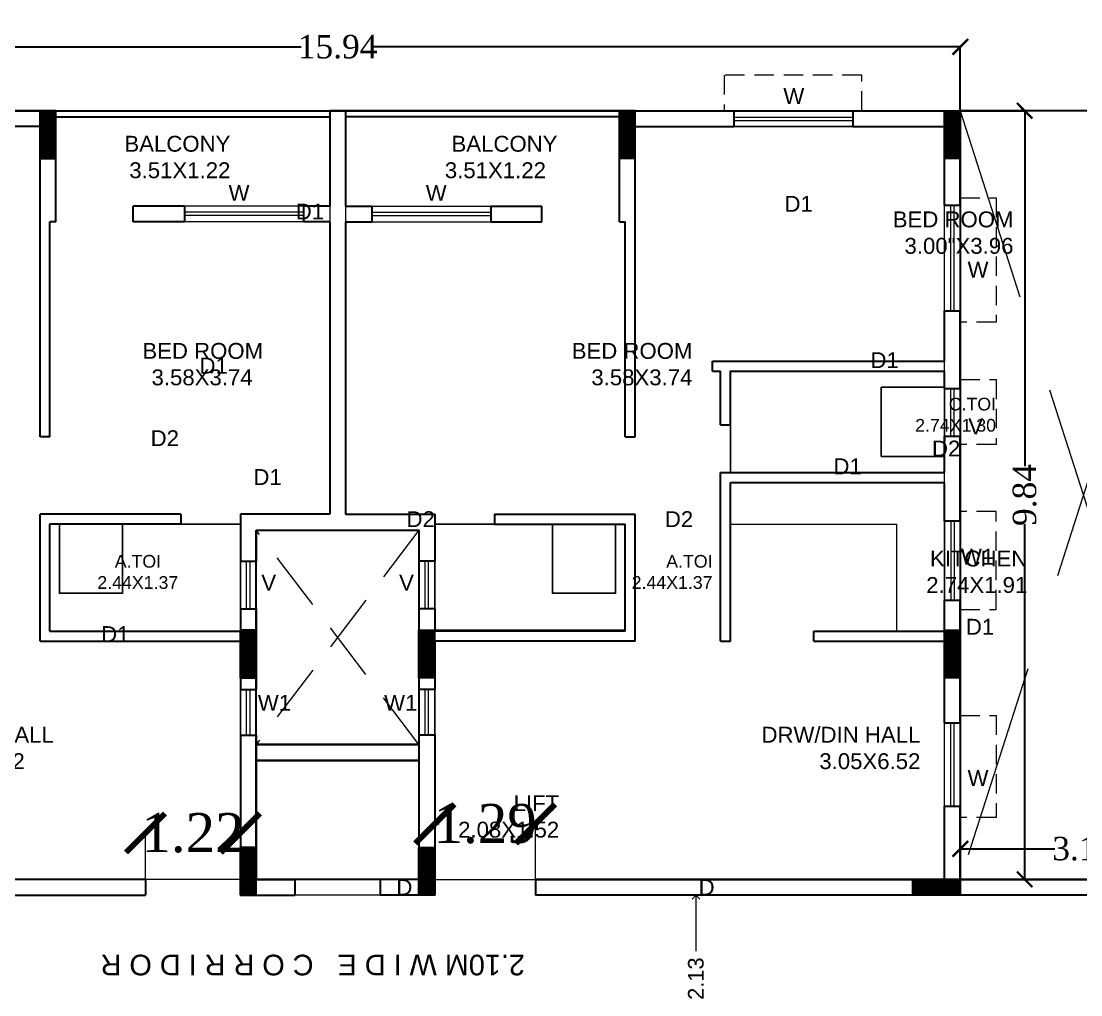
# Model space of a CAD drawing. Header units: metres. Extents: x 0 to 63445, y 32357 to 32804.
# Drawn here: x 63207.67 to 63221.24, y 32704.88 to 32717.34 of the extents above; entities that cross this region are included whole.
import ezdxf

# ---------------------------------------------------------------- set-up
doc = ezdxf.new("R2010")
doc.units = ezdxf.units.M
doc.header["$MEASUREMENT"] = 0
doc.header["$PDMODE"] = 34
doc.header["$PDSIZE"] = -10
for name, pattern in [('CONTINULUS', [0]), ('DASHED', [0.75, 0.5, -0.25]), ('DASHED2', [0.375, 0.25, -0.125])]:
    doc.linetypes.add(name, pattern=pattern)
doc.layers.get('0').update_dxf_attribs({"lineweight": 25})
doc.layers.add('BLK_1_FLR_2_BATH', color=3, linetype='Continuous', plot=False)
doc.layers.add('BLK_1_FLR_2_WATER_CLOSET', color=2, linetype='Continuous', plot=False)
for name, color, linetype, lineweight in [('BLK_1_FLR_2_BLT_UP_AREA', 14, 'DASHED', 9), ('BLK_1_FLR_2_BLT_UP_AREA_DEDUCT', 41, 'DASHED', 9), ('BLK_1_FLR_2_EXIT_WIDTH_DOOR', 7, 'Continuous', 0), ('BLK_1_FLR_2_LIFT_3', 1, 'DASHED', 9), ('BLK_1_FLR_2_UNITFA', 7, 'Continuous', 0), ('COLUMN', 1, 'Continuous', 30), ('DIM', 56, 'Continuous', 20), ('elev', 252, 'Continuous', 20), ('hatch', 251, 'Continuous', 20), ('PASSAGE_DOUBLELOADED', 7, 'Continuous', 20), ('TEXT-2', 65, 'Continuous', 18), ('wall', 7, 'Continuous', 30), ('window', 154, 'Continuous', 9)]:
    doc.layers.add(name, color=color, linetype=linetype, lineweight=lineweight)
doc.layers.add('text', color=65, linetype='Continuous')
doc.styles.add('Arial', font='arial.ttf', dxfattribs={"height": 0.2})
doc.styles.add('AutoDCRFont', font='arial.ttf')
doc.styles.get("Standard").update_dxf_attribs({"font": 'arial.ttf', "height": 0.4})
doc.styles.add('style2', font='arial.ttf', dxfattribs={"height": 0.25})
doc.styles.add('TNR', font='times.ttf', dxfattribs={"height": 0.5})
doc.dimstyles.new('ARCHANA', dxfattribs={"dimscale": 0, "dimtxt": 0.5, "dimasz": 0.5, "dimexe": 0, "dimexo": 0, "dimgap": 0, "dimtad": 0, "dimzin": 0, "dimdsep": 46, "dimtxsty": 'TNR', "dimblk": 'ARCHTICK', "dimcen": 0.09, "dimclrd": 36, "dimclre": 36, "dimclrt": 7, "dimadec": 0, "dimazin": 0, "dimtfac": 1, "dimtofl": 0, "dimtmove": 0, "dimatfit": 3, "dimldrblk": 'ARCHTICK', "dimfxl": 1, "dimfrac": 2, "dimtolj": 1, "dimtzin": 0, "dimlwd": -1, "dimlwe": -1, "dimarcsym": 0})
doc.dimstyles.new('INT DIM', dxfattribs={"dimtxt": 0.3, "dimasz": 0.1, "dimexe": 0.18, "dimexo": 0.0625, "dimgap": 0.09, "dimtad": 0, "dimzin": 0, "dimdsep": 46, "dimtxsty": 'style2', "dimblk": 'OPEN90', "dimcen": 0.09, "dimse1": 1, "dimse2": 1, "dimclrd": 250, "dimclrt": 256, "dimadec": 0, "dimazin": 0, "dimtfac": 1, "dimtofl": 0, "dimtmove": 0, "dimatfit": 3, "dimfxl": 0.18, "dimtolj": 1, "dimtzin": 0, "dimlwd": -1, "dimarcsym": 0})

# ---------------------------------------------------------------- blocks, each defined once
blk = doc.blocks.new('A$C7D115503')
at = {"layer": 'COLUMN', "ltscale": 3}
h = blk.add_hatch(dxfattribs=at)
h.set_pattern_fill('ANSI31', color=256, style=0)
h.paths.add_polyline_path([(-14.36, -11.59), (-6.36, -11.59), (-6.36, 12.41), (-14.36, 12.41)])
at = {"layer": 'COLUMN', "ltscale": 0.05}
for p, q in [((-14.36, 12.41), (-6.36, 12.41)), ((-14.36, 12.41), (-14.36, -11.59)), ((-6.36, 12.41), (-6.36, -11.59)), ((-6.36, -11.59), (-14.36, -11.59))]:
    blk.add_line(p, q, dxfattribs=at)
blk = doc.blocks.new('_ArchTick')
at = {"color": 0, "linetype": 'ByBlock', "const_width": 0.15}
blk.add_lwpolyline([(-0.5, -0.5), (0.5, 0.5)], dxfattribs=at)
blk = doc.blocks.new('*D731')
at = {"layer": 'Defpoints', "color": 0, "ltscale": 0.5, "transparency": 16777216}
for p in [(63219.694, 32717.008), (63203.75, 32716.19), (63219.694, 32716.19)]:
    blk.add_point(p, dxfattribs=at)
at = {"layer": 'wall', "color": 36, "ltscale": 0.5, "transparency": 16777216}
for p, q in [((63203.75, 32716.19), (63203.75, 32717.008)), ((63203.75, 32717.008), (63211.257, 32717.008)), ((63219.694, 32717.008), (63212.187, 32717.008)), ((63219.694, 32716.19), (63219.694, 32717.008))]:
    blk.add_line(p, q, dxfattribs=at)
at = {"layer": 'wall', "color": 36, "ltscale": 0.5, "transparency": 16777216, "xscale": 0.2, "yscale": 0.2, "zscale": 0.2, "rotation": 180}
blk.add_blockref('_ArchTick', (63203.75, 32717.008), dxfattribs=at)
at = {"layer": 'wall', "color": 36, "ltscale": 0.5, "transparency": 16777216, "xscale": 0.2, "yscale": 0.2, "zscale": 0.2}
blk.add_blockref('_ArchTick', (63219.694, 32717.008), dxfattribs=at)
at = {"layer": 'wall', "color": 7, "ltscale": 0.5, "transparency": 16777216, "insert": (63211.722, 32717.008), "char_height": 0.5, "attachment_point": 5, "style": 'TNR'}
blk.add_mtext('\\A1;{\\H0.6x;15.94}', dxfattribs=at)
blk = doc.blocks.new('*D732')
at = {"layer": 'Defpoints', "color": 0, "ltscale": 0.5, "transparency": 16777216}
for p in [(63219.694, 32716.191), (63219.694, 32706.353), (63220.518, 32706.353)]:
    blk.add_point(p, dxfattribs=at)
at = {"layer": 'wall', "color": 36, "ltscale": 0.5, "transparency": 16777216}
for p, q in [((63219.694, 32716.191), (63220.518, 32716.191)), ((63220.518, 32716.191), (63220.518, 32711.643)), ((63220.518, 32706.353), (63220.518, 32710.901)), ((63219.694, 32706.353), (63220.518, 32706.353))]:
    blk.add_line(p, q, dxfattribs=at)
at = {"layer": 'wall', "color": 36, "ltscale": 0.5, "transparency": 16777216, "xscale": 0.2, "yscale": 0.2, "zscale": 0.2}
for p, rotation in [((63220.518, 32716.191), 90), ((63220.518, 32706.353), 270)]:
    blk.add_blockref('_ArchTick', p, dxfattribs=dict(at, rotation=rotation))
at = {"layer": 'wall', "color": 7, "ltscale": 0.5, "transparency": 16777216, "insert": (63220.518, 32711.272), "char_height": 0.5, "attachment_point": 5, "rotation": 90, "style": 'TNR'}
blk.add_mtext('\\A1;{\\H0.6x;9.84}', dxfattribs=at)
blk = doc.blocks.new('*D733')
at = {"layer": 'Defpoints', "color": 0, "ltscale": 0.5, "transparency": 16777216}
for p in [(63219.694, 32706.744), (63219.694, 32706.353), (63222.843, 32706.353)]:
    blk.add_point(p, dxfattribs=at)
at = {"layer": 'wall', "color": 36, "ltscale": 0.5, "transparency": 16777216}
for p, q in [((63219.694, 32706.353), (63219.694, 32706.744)), ((63219.694, 32706.744), (63220.904, 32706.744)), ((63222.843, 32706.744), (63221.632, 32706.744)), ((63222.843, 32706.353), (63222.843, 32706.744))]:
    blk.add_line(p, q, dxfattribs=at)
at = {"layer": 'wall', "color": 36, "ltscale": 0.5, "transparency": 16777216, "xscale": 0.2, "yscale": 0.2, "zscale": 0.2, "rotation": 180}
blk.add_blockref('_ArchTick', (63219.694, 32706.744), dxfattribs=at)
at = {"layer": 'wall', "color": 36, "ltscale": 0.5, "transparency": 16777216, "xscale": 0.2, "yscale": 0.2, "zscale": 0.2}
blk.add_blockref('_ArchTick', (63222.843, 32706.744), dxfattribs=at)
at = {"layer": 'wall', "color": 7, "ltscale": 0.5, "transparency": 16777216, "insert": (63221.268, 32706.744), "char_height": 0.5, "attachment_point": 5, "style": 'TNR'}
blk.add_mtext('\\A1;{\\H0.6x;3.15}', dxfattribs=at)
blk = doc.blocks.new('_Open90')
at = {"color": 0, "linetype": 'ByBlock', "lineweight": -2}
for p, q in [((0, 0), (-1, 0)), ((-0.5, 0.5), (0, 0)), ((0, 0), (-0.5, -0.5))]:
    blk.add_line(p, q, dxfattribs=at)
blk = doc.blocks.new('*D687')
at = {"layer": 'Defpoints', "color": 0, "linetype": 'CONTINULUS', "ltscale": 0.05, "transparency": 16777216}
for p in [(63215.61, 32706.149), (63216.309, 32706.149), (63215.85, 32704.016)]:
    blk.add_point(p, dxfattribs=at)
at = {"layer": 'PASSAGE_DOUBLELOADED', "color": 250, "ltscale": 0.05, "transparency": 16777216}
for p, q in [((63216.309, 32706.049), (63216.309, 32705.434)), ((63216.309, 32704.116), (63216.309, 32704.731))]:
    blk.add_line(p, q, dxfattribs=at)
at = {"layer": 'PASSAGE_DOUBLELOADED', "color": 250, "linetype": 'CONTINULUS', "ltscale": 0.05, "transparency": 16777216, "xscale": 0.1, "yscale": 0.1, "zscale": 0.1}
for p, rotation in [((63216.309, 32706.149), 90), ((63216.309, 32704.016), 270)]:
    blk.add_blockref('_Open90', p, dxfattribs=dict(at, rotation=rotation))
at = {"layer": 'PASSAGE_DOUBLELOADED', "linetype": 'CONTINULUS', "ltscale": 0.05, "transparency": 16777216, "insert": (63216.309, 32705.082), "char_height": 0.2, "attachment_point": 5, "rotation": 90, "style": 'Arial', "bg_fill": 3, "box_fill_scale": 1.25, "bg_fill_color": 256, "bg_fill_true_color": 13158600, "bg_fill_transparency": 0}
blk.add_mtext('\\A1;2.13', dxfattribs=at)
blk = doc.blocks.new('*D869')
at = {"layer": 'Defpoints', "color": 0, "ltscale": 3, "transparency": 16777216}
for p in [(0.832, 32714.342), (63267.277, 32714.342), (0, 32701.59)]:
    blk.add_point(p, dxfattribs=at)
at = {"layer": 'DIM', "ltscale": 3, "transparency": 16777216}
for p, q in [((5.832, 32714.342), (0.832, 32714.342)), ((0.832, 32714.342), (0.832, 32708.36)), ((0.832, 32701.59), (0.832, 32707.571)), ((0, 32701.59), (0.832, 32701.59))]:
    blk.add_line(p, q, dxfattribs=at)
at = {"layer": 'DIM', "ltscale": 3, "transparency": 16777216, "xscale": 0.05, "yscale": 0.05, "zscale": 0.05}
for p, rotation in [((0.832, 32714.342), 90), ((0.832, 32701.59), 270)]:
    blk.add_blockref('_ArchTick', p, dxfattribs=dict(at, rotation=rotation))
at = {"layer": 'DIM', "color": 7, "ltscale": 3, "transparency": 16777216, "insert": (0.832, 32707.966), "char_height": 0.4, "attachment_point": 5, "rotation": 90}
blk.add_mtext('\\A1;{\\H0.6x;12.75}', dxfattribs=at)
blk = doc.blocks.new('*D998')
at = {"layer": 'BLK_1_FLR_2_EXIT_WIDTH_DOOR', "color": 36, "ltscale": 0.5, "transparency": 16777216}
for p, q in [((63209.262, 32706.149), (63209.262, 32706.946)), ((63209.262, 32706.946), (63209.282, 32706.946)), ((63210.477, 32706.946), (63210.457, 32706.946)), ((63210.477, 32706.149), (63210.477, 32706.946))]:
    blk.add_line(p, q, dxfattribs=at)
at = {"layer": 'Defpoints', "color": 0, "ltscale": 0.5, "transparency": 16777216}
for p in [(63210.477, 32706.946), (63209.262, 32706.149), (63210.477, 32706.149)]:
    blk.add_point(p, dxfattribs=at)
at = {"layer": 'BLK_1_FLR_2_EXIT_WIDTH_DOOR', "color": 36, "ltscale": 0.5, "transparency": 16777216, "xscale": 0.5, "yscale": 0.5, "zscale": 0.5, "rotation": 180}
blk.add_blockref('_ArchTick', (63209.262, 32706.946), dxfattribs=at)
at = {"layer": 'BLK_1_FLR_2_EXIT_WIDTH_DOOR', "color": 36, "ltscale": 0.5, "transparency": 16777216, "xscale": 0.5, "yscale": 0.5, "zscale": 0.5}
blk.add_blockref('_ArchTick', (63210.477, 32706.946), dxfattribs=at)
at = {"layer": 'BLK_1_FLR_2_EXIT_WIDTH_DOOR', "color": 7, "ltscale": 0.5, "transparency": 16777216, "insert": (63209.87, 32706.946), "char_height": 0.5, "attachment_point": 5, "style": 'TNR'}
blk.add_mtext('\\A1;1.22', dxfattribs=at)
blk = doc.blocks.new('*D1000')
at = {"layer": 'BLK_1_FLR_2_EXIT_WIDTH_DOOR', "color": 36, "ltscale": 0.5, "transparency": 16777216}
for p, q in [((63212.967, 32706.149), (63212.967, 32707.063)), ((63212.967, 32707.063), (63213.024, 32707.063)), ((63214.255, 32707.063), (63214.198, 32707.063)), ((63214.255, 32706.149), (63214.255, 32707.063))]:
    blk.add_line(p, q, dxfattribs=at)
at = {"layer": 'Defpoints', "color": 0, "ltscale": 0.5, "transparency": 16777216}
for p in [(63214.255, 32707.063), (63212.967, 32706.149), (63214.255, 32706.149)]:
    blk.add_point(p, dxfattribs=at)
at = {"layer": 'BLK_1_FLR_2_EXIT_WIDTH_DOOR', "color": 36, "ltscale": 0.5, "transparency": 16777216, "xscale": 0.5, "yscale": 0.5, "zscale": 0.5, "rotation": 180}
blk.add_blockref('_ArchTick', (63212.967, 32707.063), dxfattribs=at)
at = {"layer": 'BLK_1_FLR_2_EXIT_WIDTH_DOOR', "color": 36, "ltscale": 0.5, "transparency": 16777216, "xscale": 0.5, "yscale": 0.5, "zscale": 0.5}
blk.add_blockref('_ArchTick', (63214.255, 32707.063), dxfattribs=at)
at = {"layer": 'BLK_1_FLR_2_EXIT_WIDTH_DOOR', "color": 7, "ltscale": 0.5, "transparency": 16777216, "insert": (63213.611, 32707.063), "char_height": 0.5, "attachment_point": 5, "style": 'TNR'}
blk.add_mtext('\\A1;1.29', dxfattribs=at)

msp = doc.modelspace()

# ---------------------------------------------------------------- linework, layer by layer
at = {"layer": 'BLK_1_FLR_2_BATH', "color": 3}
for points in [[(63219.4908, 32712.8575), (63216.7513, 32712.8575), (63216.7513, 32711.5609), (63219.4908, 32711.5609)], [(63210.4774, 32710.8992), (63208.0389, 32710.8992), (63208.0389, 32709.5276), (63210.4774, 32709.5276)], [(63215.4052, 32710.8992), (63212.9667, 32710.8992), (63212.9667, 32709.5403), (63215.4052, 32709.5403)]]:
    msp.add_lwpolyline(points, close=True, dxfattribs=at)
at = {"layer": 'BLK_1_FLR_2_BLT_UP_AREA_DEDUCT', "color": 14, "linetype": 'Continuous'}
for points in [[(63222.8426, 32706.3525), (63219.6933, 32706.3525), (63219.694, 32716.1912), (63222.8426, 32716.1912)], [(63212.7634, 32710.823), (63210.6806, 32710.823), (63210.6806, 32708.0798), (63212.7634, 32708.0798)], [(63210.6806, 32707.8698), (63212.7634, 32707.8698), (63212.7634, 32706.3525), (63210.6806, 32706.3525)]]:
    msp.add_lwpolyline(points, close=True, dxfattribs=at)
at = {"layer": 'BLK_1_FLR_2_LIFT_3', "color": 1, "linetype": 'CONTINULUS', "ltscale": 0.05}
msp.add_lwpolyline([(63212.7634, 32707.8766), (63210.6806, 32707.8766), (63210.6806, 32706.3525), (63212.7634, 32706.3525)], close=True, dxfattribs=at)
at = {"layer": 'BLK_1_FLR_2_UNITFA', "color": 3, "ltscale": 0.5}
for points in [[(63211.6204, 32716.1139), (63211.6204, 32711.0262), (63210.4773, 32711.0262), (63210.4773, 32706.3525), (63203.9532, 32706.3525), (63203.9532, 32715.9869), (63207.9881, 32715.9869), (63207.9881, 32716.1139), (63211.6204, 32716.1139)], [(63211.8236, 32716.1139), (63211.8236, 32711.0262), (63212.9666, 32711.0262), (63212.9666, 32706.3525), (63219.4908, 32706.3525), (63219.4908, 32715.9869), (63215.4559, 32715.9869), (63215.4559, 32716.1139), (63211.8236, 32716.1139)]]:
    msp.add_lwpolyline(points, close=True, dxfattribs=at)
at = {"layer": 'BLK_1_FLR_2_WATER_CLOSET', "color": 3}
for points in [[(63219.4908, 32712.6517), (63218.6821, 32712.6517), (63218.6821, 32711.7667), (63219.4908, 32711.7667)], [(63208.9689, 32710.8992), (63208.1603, 32710.8992), (63208.1603, 32710.0143), (63208.9689, 32710.0143)], [(63215.2804, 32710.8992), (63214.4717, 32710.8992), (63214.4717, 32710.0143), (63215.2804, 32710.0143)]]:
    msp.add_lwpolyline(points, close=True, dxfattribs=at)
at = {"layer": 'elev', "ltscale": 0.05}
for p in [(63216.7513, 32710.8992), (63218.8812, 32709.5276)]:
    msp.add_line(p, (63218.8812, 32710.8992), dxfattribs=at)
at = {"layer": 'elev', "linetype": 'DASHED2', "ltscale": 3}
for p, q in [((63212.7634, 32710.823), (63210.6806, 32708.0798)), ((63212.7634, 32708.0798), (63210.6806, 32710.823))]:
    msp.add_line(p, q, dxfattribs=at)
at = {"layer": 'hatch', "linetype": 'DASHED2', "ltscale": 10}
for p, q in [((63222.8426, 32716.1912), (63219.694, 32706.3525)), ((63219.694, 32716.1901), (63222.8426, 32706.3525))]:
    msp.add_line(p, q, dxfattribs=at)
at = {"layer": 'hatch'}
for p, q in [((63212.2681, 32706.3525), (63211.0489, 32706.3525)), ((63212.2681, 32706.1493), (63211.0489, 32706.1493))]:
    msp.add_line(p, q, dxfattribs=at)
at = {"layer": 'wall', "ltscale": 0.05}
for p, q in [((63207.9119, 32716.1901), (63206.6496, 32716.1901)), ((63207.9119, 32715.5805), (63207.9119, 32716.1901)), ((63207.9119, 32716.1901), (63211.6204, 32716.1901)), ((63211.8236, 32716.1901), (63211.6204, 32716.1901)), ((63211.6204, 32716.1901), (63211.8236, 32716.1901)), ((63211.6204, 32716.1901), (63211.6204, 32714.9709)), ((63211.6204, 32716.1901), (63211.8236, 32716.1901)), ((63211.6204, 32716.1901), (63211.6204, 32714.9709)), ((63211.8236, 32716.1901), (63211.6204, 32716.1901)), ((63211.8236, 32716.1901), (63211.8236, 32714.9709)), ((63215.5321, 32716.1901), (63211.8236, 32716.1901)), ((63211.8236, 32716.1901), (63211.8236, 32714.9709)), ((63215.5321, 32716.1901), (63216.7943, 32716.1901)), ((63215.5321, 32715.5805), (63215.5321, 32716.1901)), ((63218.3184, 32716.1901), (63219.694, 32716.1901)), ((63219.694, 32714.9827), (63219.694, 32716.1901)), ((63207.9881, 32715.5805), (63207.9881, 32716.1139)), ((63207.9881, 32716.1139), (63211.6204, 32716.1139)), ((63215.4559, 32716.1139), (63211.8236, 32716.1139)), ((63215.4559, 32715.5805), (63215.4559, 32716.1139)), ((63207.9119, 32715.9869), (63206.6496, 32715.9869)), ((63215.5321, 32715.9869), (63216.7943, 32715.9869)), ((63218.3184, 32715.9869), (63218.3184, 32715.9996)), ((63218.3184, 32715.9869), (63219.4908, 32715.9869)), ((63219.4908, 32714.9827), (63219.4908, 32715.9869)), ((63207.9119, 32712.0169), (63207.9119, 32715.5805)), ((63208.1151, 32714.7677), (63208.1151, 32715.5805)), ((63215.3289, 32714.7677), (63215.3289, 32715.5805)), ((63215.5321, 32712.0169), (63215.5321, 32715.5805)), ((63209.7616, 32714.9709), (63209.1057, 32714.9709)), ((63209.1057, 32714.7677), (63209.1057, 32714.9709)), ((63211.6204, 32714.9709), (63211.2857, 32714.9709)), ((63211.8236, 32714.9709), (63212.1583, 32714.9709)), ((63213.6823, 32714.9709), (63214.3383, 32714.9709)), ((63214.3383, 32714.7677), (63214.3383, 32714.9709)), ((63208.1151, 32714.7677), (63208.0389, 32714.7677)), ((63208.0389, 32712.0169), (63208.0389, 32714.7677)), ((63209.7616, 32714.7677), (63209.1057, 32714.7677)), ((63211.6204, 32714.7677), (63211.2857, 32714.7677)), ((63211.6204, 32714.7677), (63211.6204, 32711.0262)), ((63211.6204, 32714.7677), (63211.6204, 32711.0262)), ((63211.8236, 32714.7677), (63212.1583, 32714.7677)), ((63211.8236, 32714.7677), (63211.8236, 32711.0262)), ((63211.8236, 32714.7677), (63211.8236, 32711.0262)), ((63213.6823, 32714.7677), (63214.3383, 32714.7677)), ((63215.3289, 32714.7677), (63215.4051, 32714.7677)), ((63215.4051, 32712.0169), (63215.4051, 32714.7677)), ((63219.4908, 32712.9845), (63219.4908, 32713.629)), ((63219.694, 32712.6355), (63219.694, 32713.629)), ((63216.5227, 32712.9845), (63219.4908, 32712.9845)), ((63216.5227, 32712.8575), (63216.5227, 32712.9845)), ((63216.6243, 32712.9845), (63219.4908, 32712.9845)), ((63216.5227, 32712.8575), (63216.6243, 32712.8575)), ((63216.6243, 32712.1705), (63216.6243, 32712.8575)), ((63216.7513, 32712.8575), (63219.4908, 32712.8575)), ((63216.7513, 32712.8575), (63219.4908, 32712.8575)), ((63216.7513, 32712.1705), (63216.7513, 32712.8575)), ((63219.4908, 32712.6355), (63219.4908, 32712.8575)), ((63216.6243, 32712.1705), (63216.7513, 32712.1705)), ((63208.0389, 32712.0169), (63207.9119, 32712.0169)), ((63208.0389, 32712.0169), (63207.9119, 32712.0169)), ((63215.4051, 32712.0169), (63215.5321, 32712.0169)), ((63215.4051, 32712.0169), (63215.5321, 32712.0169)), ((63219.4908, 32711.5609), (63219.4908, 32712.0259)), ((63219.694, 32710.9371), (63219.694, 32712.0259)), ((63216.6243, 32711.5609), (63219.4908, 32711.5609)), ((63216.6243, 32709.4006), (63216.6243, 32711.5609)), ((63216.7513, 32711.4339), (63219.4908, 32711.4339)), ((63216.7513, 32709.4006), (63216.7513, 32711.4339)), ((63219.4908, 32710.9371), (63219.4908, 32711.4339)), ((63209.7153, 32711.0262), (63207.9119, 32711.0262)), ((63207.9119, 32709.4006), (63207.9119, 32711.0262)), ((63209.7153, 32711.0262), (63209.7153, 32710.8992)), ((63211.6204, 32711.0262), (63210.4773, 32711.0262)), ((63210.4773, 32711.0262), (63210.4773, 32710.4249)), ((63211.8236, 32711.0262), (63212.9666, 32711.0262)), ((63212.9666, 32711.0262), (63212.9666, 32710.4249)), ((63213.7286, 32711.0262), (63215.5321, 32711.0262)), ((63213.7286, 32711.0262), (63213.7286, 32710.8992)), ((63215.5321, 32709.4006), (63215.5321, 32711.0262)), ((63209.7153, 32710.8992), (63208.0389, 32710.8992)), ((63208.0389, 32709.5276), (63208.0389, 32710.8992)), ((63213.7286, 32710.8992), (63215.4051, 32710.8992)), ((63215.4051, 32709.5276), (63215.4051, 32710.8992)), ((63210.6806, 32710.823), (63212.7634, 32710.823)), ((63210.6806, 32710.823), (63210.6806, 32710.4249)), ((63212.7634, 32710.823), (63212.7634, 32710.4249)), ((63219.4908, 32709.5276), (63219.4908, 32709.9211)), ((63219.694, 32708.3574), (63219.694, 32709.9211)), ((63210.4773, 32709.8153), (63210.4773, 32709.5276)), ((63210.6806, 32709.8153), (63210.6806, 32708.7823)), ((63212.7634, 32709.8153), (63212.7634, 32708.7823)), ((63212.9666, 32709.8153), (63212.9666, 32709.5276)), ((63208.0389, 32709.5276), (63210.4773, 32709.5276)), ((63215.4051, 32709.5276), (63212.9666, 32709.5276)), ((63217.8182, 32709.4006), (63217.8182, 32709.5276)), ((63217.8182, 32709.5276), (63219.4908, 32709.5276)), ((63207.9119, 32709.4006), (63210.4773, 32709.4006)), ((63210.4773, 32709.4006), (63210.4773, 32708.7823)), ((63215.5321, 32709.4006), (63212.9666, 32709.4006)), ((63212.9666, 32709.4006), (63212.9666, 32708.7823)), ((63216.6243, 32709.4006), (63216.7513, 32709.4006)), ((63217.8182, 32709.4006), (63219.4908, 32709.4006)), ((63219.4908, 32708.3574), (63219.4908, 32709.4006)), ((63210.4773, 32708.1981), (63210.4773, 32706.1493)), ((63210.6806, 32708.1981), (63210.6806, 32708.0798)), ((63212.7634, 32708.1981), (63212.7634, 32708.0798)), ((63212.9666, 32708.1981), (63212.9666, 32706.1493)), ((63210.6806, 32708.0798), (63210.6806, 32706.3525)), ((63212.7634, 32708.0798), (63212.7634, 32706.3525)), ((63219.4908, 32706.3525), (63219.4908, 32707.2905)), ((63219.694, 32706.3525), (63219.694, 32707.2905)), ((63209.262, 32706.3525), (63203.9532, 32706.3525)), ((63209.262, 32706.3525), (63209.262, 32706.1493)), ((63214.2547, 32706.3525), (63219.4908, 32706.3525)), ((63214.2547, 32706.3525), (63214.2547, 32706.1493))]:
    msp.add_line(p, q, dxfattribs=at)
at = {"layer": 'wall', "ltscale": 3}
for p, q in [((63216.7943, 32716.1901), (63216.7943, 32715.9869)), ((63218.3184, 32716.1901), (63218.3184, 32715.9869)), ((63209.7616, 32714.9709), (63209.7616, 32714.7677)), ((63211.2857, 32714.9709), (63211.2857, 32714.7677)), ((63212.1583, 32714.9709), (63212.1583, 32714.7677)), ((63213.6823, 32714.9709), (63213.6823, 32714.7677)), ((63219.4908, 32714.9827), (63219.694, 32714.9827)), ((63219.4908, 32713.629), (63219.694, 32713.629)), ((63219.4908, 32712.6355), (63219.694, 32712.6355)), ((63219.4908, 32712.0259), (63219.694, 32712.0259)), ((63219.694, 32710.9371), (63219.4908, 32710.9371)), ((63210.4773, 32710.4249), (63210.6806, 32710.4249)), ((63212.9666, 32710.4249), (63212.7634, 32710.4249)), ((63219.694, 32709.9211), (63219.4908, 32709.9211)), ((63210.4773, 32709.8153), (63210.6806, 32709.8153)), ((63212.9666, 32709.8153), (63212.7634, 32709.8153)), ((63210.4773, 32708.7823), (63210.6806, 32708.7823)), ((63212.9666, 32708.7823), (63212.7634, 32708.7823)), ((63219.4908, 32708.3574), (63219.694, 32708.3574)), ((63210.4773, 32708.1981), (63210.6806, 32708.1981)), ((63212.9666, 32708.1981), (63212.7634, 32708.1981)), ((63219.4908, 32707.2905), (63219.694, 32707.2905))]:
    msp.add_line(p, q, dxfattribs=at)
at = {"layer": 'wall'}
for p, q in [((63222.8426, 32716.1912), (63219.694, 32716.1912)), ((63212.7634, 32708.0798), (63210.6806, 32708.0798)), ((63212.7634, 32708.0798), (63210.6806, 32708.0798)), ((63210.6806, 32706.3525), (63211.1759, 32706.3525)), ((63211.1759, 32706.3525), (63211.1759, 32706.1493)), ((63212.7634, 32706.3525), (63212.2681, 32706.3525)), ((63212.2681, 32706.3525), (63212.2681, 32706.1493)), ((63222.8426, 32706.3525), (63214.2547, 32706.3525)), ((63210.4773, 32706.1493), (63211.1759, 32706.1493)), ((63212.9666, 32706.1493), (63212.2681, 32706.1493)), ((63222.8426, 32706.1493), (63214.2547, 32706.1493))]:
    msp.add_line(p, q, dxfattribs=at)
at = {"layer": 'wall', "ltscale": 0.1}
for p, q in [((63219.4908, 32712.0259), (63219.4908, 32711.9682)), ((63210.4773, 32709.8153), (63210.4773, 32709.7576)), ((63212.9666, 32709.8153), (63212.9666, 32709.7576))]:
    msp.add_line(p, q, dxfattribs=at)
at = {"layer": 'wall', "ltscale": 0.5}
msp.add_line((63204.3596, 32706.1493), (63209.262, 32706.1493), dxfattribs=at)
msp.add_lwpolyline([(63184.3601, 32716.1912), (63200.3042, 32716.1912), (63200.3042, 32706.3525), (63203.7499, 32706.3525), (63203.7499, 32716.1901), (63219.694, 32716.1912), (63219.694, 32706.3525), (63222.8426, 32706.3525)], dxfattribs=at)
for points in [[(63210.6806, 32710.823), (63212.7634, 32710.823), (63212.7634, 32708.0798), (63210.6806, 32708.0798)], [(63210.6806, 32708.0798), (63212.7634, 32708.0798), (63212.7634, 32706.3525), (63210.6806, 32706.3525)]]:
    msp.add_lwpolyline(points, close=True, dxfattribs=at)
at = {"layer": 'window'}
for p, q in [((63216.7943, 32716.1901), (63218.3175, 32716.1901)), ((63216.7943, 32716.1102), (63218.3175, 32716.1102)), ((63216.7943, 32716.0669), (63218.3175, 32716.0669)), ((63216.7943, 32715.9869), (63218.3175, 32715.9869)), ((63211.2857, 32714.9709), (63209.7616, 32714.9709)), ((63212.1583, 32714.9709), (63213.6823, 32714.9709)), ((63219.4908, 32713.629), (63219.4908, 32714.9827)), ((63219.5708, 32713.629), (63219.5708, 32714.9827)), ((63219.6141, 32713.629), (63219.6141, 32714.9827)), ((63219.694, 32713.629), (63219.694, 32714.9827)), ((63211.2857, 32714.8909), (63209.7625, 32714.8909)), ((63211.2857, 32714.8476), (63209.7625, 32714.8476)), ((63212.1583, 32714.8909), (63213.6814, 32714.8909)), ((63212.1583, 32714.8476), (63213.6814, 32714.8476)), ((63211.2857, 32714.7677), (63209.7625, 32714.7677)), ((63212.1583, 32714.7677), (63213.6814, 32714.7677)), ((63219.4908, 32712.6346), (63219.4908, 32712.6355)), ((63219.4908, 32712.0259), (63219.4908, 32712.6355)), ((63219.5708, 32712.0259), (63219.5708, 32712.6355)), ((63219.5708, 32712.6346), (63219.5708, 32712.6355)), ((63219.6141, 32712.0259), (63219.6141, 32712.6355)), ((63219.6141, 32712.6346), (63219.6141, 32712.6355)), ((63219.694, 32712.6346), (63219.694, 32712.6355)), ((63219.694, 32712.0259), (63219.694, 32712.6355)), ((63219.4908, 32710.9371), (63219.4908, 32709.9211)), ((63219.5708, 32710.9371), (63219.5708, 32709.9211)), ((63219.6141, 32710.9371), (63219.6141, 32709.9211)), ((63219.694, 32710.9371), (63219.694, 32709.9211)), ((63210.4773, 32710.424), (63210.4773, 32710.4249)), ((63210.4773, 32709.8153), (63210.4773, 32710.424)), ((63210.5573, 32710.424), (63210.5573, 32710.4249)), ((63210.5573, 32709.8153), (63210.5573, 32710.424)), ((63210.6006, 32709.8153), (63210.6006, 32710.424)), ((63210.6007, 32710.424), (63210.6007, 32710.4249)), ((63210.6806, 32710.424), (63210.6806, 32710.4249)), ((63210.6806, 32709.8153), (63210.6806, 32710.424)), ((63212.7634, 32710.424), (63212.7634, 32710.4249)), ((63212.7634, 32709.8153), (63212.7634, 32710.424)), ((63212.8433, 32710.424), (63212.8433, 32710.4249)), ((63212.8433, 32709.8153), (63212.8433, 32710.424)), ((63212.8866, 32710.424), (63212.8866, 32710.4249)), ((63212.8867, 32709.8153), (63212.8867, 32710.424)), ((63212.9666, 32710.424), (63212.9666, 32710.4249)), ((63212.9666, 32709.8153), (63212.9666, 32710.424)), ((63210.4773, 32709.8153), (63210.4773, 32709.8153)), ((63212.9666, 32709.8153), (63212.9666, 32709.8153)), ((63210.4773, 32708.1981), (63210.4773, 32708.7814)), ((63210.5573, 32708.2034), (63210.5573, 32708.7814)), ((63210.6006, 32708.2034), (63210.6006, 32708.7814)), ((63210.6806, 32708.2034), (63210.6806, 32708.7814)), ((63212.7634, 32708.2034), (63212.7634, 32708.7814)), ((63212.8433, 32708.2034), (63212.8433, 32708.7814)), ((63212.8867, 32708.2034), (63212.8867, 32708.7814)), ((63212.9666, 32708.1981), (63212.9666, 32708.7814)), ((63219.4908, 32707.2905), (63219.4908, 32708.3574)), ((63219.5708, 32707.2958), (63219.5708, 32708.3564)), ((63219.6141, 32707.2958), (63219.6141, 32708.3564)), ((63219.694, 32707.2958), (63219.694, 32708.3564))]:
    msp.add_line(p, q, dxfattribs=at)
at = {"layer": 'window', "color": 8, "linetype": 'DASHED2'}
for points in [[(63218.4326, 32716.1901), (63218.4326, 32716.6473), (63216.6705, 32716.6473), (63216.6705, 32716.1901)], [(63219.694, 32715.0764), (63220.1512, 32715.0764), (63220.1512, 32713.4847), (63219.694, 32713.4847)], [(63219.694, 32712.7507), (63220.1512, 32712.7507), (63220.1512, 32711.9167), (63219.694, 32711.9167)], [(63219.694, 32709.8068), (63220.1512, 32709.8068), (63220.1512, 32711.0609), (63219.694, 32711.0609)], [(63219.694, 32708.4511), (63220.1512, 32708.4511), (63220.1512, 32707.1462), (63219.694, 32707.1462)]]:
    msp.add_lwpolyline(points, dxfattribs=at)

# ---------------------------------------------------------------- block references
at = {"layer": 'COLUMN', "ltscale": 0.05, "yscale": 0.025400733691282, "zscale": 0.025400733691282}
for p, xscale, rotation in [((63208.2767, 32715.8958), -0.025400733691282, 180), ((63215.1673, 32715.8958), 0.025400733691282, 180), ((63219.3292, 32715.8958), 0.025400733691282, 180), ((63210.8422, 32709.246), -0.025400733691282, 180), ((63212.6018, 32709.246), 0.025400733691282, 180), ((63219.3292, 32709.246), 0.025400733691282, 180), ((63210.8422, 32706.4646), -0.025400733691282, 180), ((63212.6018, 32706.4646), 0.025400733691282, 180), ((63219.3787, 32705.9877), 0.025400733691282, 270)]:
    msp.add_blockref('A$C7D115503', p, dxfattribs=dict(at, xscale=xscale, rotation=rotation))

# ---------------------------------------------------------------- texts
at = {"layer": 'text'}
for s, insert, char_height, width, attachment_point in [(' BALCONY\\P3.51X1.22', (63210.349, 32715.8692), 0.20321, 1.445887, 3), ('\\pi0.00625; BALCONY\\P\\pi0;3.51X1.22', (63213.0949, 32715.8692), 0.203206, 1.445887, 1), ('D1', (63217.8059, 32714.8971), 0.20321, 5.867919, 9), ('D1', (63211.5487, 32714.7986), 0.20321, 5.867919, 9), ('BED ROOM\\P3.00"X3.96', (63220.3745, 32714.9014), 0.20321, 5.588511, 3), ('\\pi2.04256;BED ROOM\\P\\pi2.1599;3.58X3.74', (63207.1797, 32713.2183), 0.203206, 5.588511, 1), ('BED ROOM\\P3.58X3.74', (63216.2643, 32713.2183), 0.20321, 5.588511, 3), ('D1', (63218.9065, 32712.8968), 0.20321, 5.867919, 9), ('D1', (63210.317, 32712.8264), 0.20321, 5.867919, 9), ('C.TOI\\P2.74X1.30', (63220.1512, 32712.5166), 0.16256, 4.465728, 3), ('D2', (63209.6909, 32711.8973), 0.20321, 5.867919, 9), ('D2', (63219.694, 32711.7651), 0.20321, 5.867919, 9), ('D1', (63218.4326, 32711.5377), 0.20321, 5.867919, 9), ('D1', (63211.0061, 32711.4005), 0.20321, 5.867919, 9), ('D2', (63212.9666, 32710.8618), 0.20321, 5.867919, 9), ('D2', (63216.2741, 32710.8618), 0.20321, 5.867919, 9), ('\\pi1.94655;A.TOI\\P\\pi1.7236;2.44X1.37', (63206.9223, 32710.5047), 0.162565, 4.465728, 1), ('A.TOI\\P2.44X1.37', (63216.5217, 32710.5047), 0.16256, 4.465728, 3), ('KITCHEN\\P2.74X1.91', (63220.5518, 32710.5607), 0.20321, 5.588511, 3), ('D1', (63220.128, 32709.4842), 0.20321, 5.867919, 9), ('D1', (63209.0572, 32709.3903), 0.20321, 5.867919, 9), ('\\pi1.79292;DRW/DIN HALL\\P\\pi2.16052;3.05X6.52', (63204.2611, 32708.3058), 0.203206, 5.588511, 1), ('DRW/DIN HALL\\P3.05X6.52', (63219.1829, 32708.3058), 0.203206, 5.588511, 3), ('LIFT\\P2.08X1.52', (63214.5587, 32707.4294), 0.20321, 5.537709, 3), ('D', (63212.6787, 32706.1493), 0.2032, 5.867919, 9), ('D', (63216.5485, 32706.1493), 0.2032, 5.867919, 9)]:
    msp.add_mtext(s, dxfattribs=dict(at, insert=insert, char_height=char_height, width=width, attachment_point=attachment_point))
at = {"layer": 'text', "insert": (63208.6868, 32705.3921), "char_height": 0.264168, "width": 7.000896, "attachment_point": 9, "rotation": 180}
msp.add_mtext('2.10M W I D E   C O R R I D O R', dxfattribs=at)
at = {"layer": 'TEXT-2', "width": 0.183842, "style": 'AutoDCRFont'}
for s, insert, char_height, attachment_point in [('W', (63217.4288, 32716.4799), 0.2032, 1), ('W', (63210.5937, 32715.2411), 0.2032, 3), ('W', (63212.8503, 32715.2411), 0.2032, 1), ('W', (63219.7866, 32714.2591), 0.2032, 1), ('V', (63219.7965, 32712.2519), 0.2032, 1), ('W1', (63219.7022, 32710.5834), 0.20321, 1), ('V', (63210.9348, 32710.2506), 0.2032, 3), ('V', (63212.5091, 32710.2506), 0.2032, 1), ('W1', (63211.1264, 32708.7137), 0.20321, 3), ('W1', (63212.3175, 32708.7137), 0.20321, 1), ('W', (63219.7866, 32707.751), 0.2032, 1)]:
    msp.add_mtext(s, dxfattribs=dict(at, insert=insert, char_height=char_height, attachment_point=attachment_point))

# ---------------------------------------------------------------- dimensions: what is measured, and where the dimension line sits
at = {"layer": 'BLK_1_FLR_2_EXIT_WIDTH_DOOR', "color": 1, "ltscale": 0.5}
for base, p1, p2, picture, middle in [((63214.2547, 32707.0627), (63212.9666, 32706.1493), (63214.2547, 32706.1493), '*D1000', (63213.6107, 32707.0627)), ((63210.4773, 32706.9465), (63209.262, 32706.1493), (63210.4773, 32706.1493), '*D998', (63209.8697, 32706.9465))]:
    dim = msp.add_linear_dim(base=base, p1=p1, p2=p2, dimstyle='ARCHANA', override={"dimscale": 1, "dimfxl": 6, "dimarcsym": 1}, dxfattribs=at)
    dim.commit()
    dim.dimension.update_dxf_attribs({"geometry": picture, "text_midpoint": middle})
at = {"layer": 'wall', "ltscale": 0.5}
for base, p1, p2, picture, middle in [((63219.694, 32717.0083), (63203.7499, 32716.1901), (63219.694, 32716.1901), '*D731', (63211.722, 32717.0083)), ((63219.694, 32706.7443), (63222.8426, 32706.3525), (63219.694, 32706.3525), '*D733', (63221.2683, 32706.7443))]:
    dim = msp.add_linear_dim(base=base, p1=p1, p2=p2, text='{\\H0.6x;<>}', dimstyle='ARCHANA', override={"dimscale": 1, "dimtxt": 0.3, "dimasz": 0.2, "dimfxl": 6, "dimarcsym": 1}, dxfattribs=at)
    dim.commit()
    dim.dimension.update_dxf_attribs({"geometry": picture, "text_midpoint": middle})
dim = msp.add_linear_dim(base=(63220.5182, 32706.3525), p1=(63219.694, 32716.1912), p2=(63219.694, 32706.3525), angle=90, text='{\\H0.6x;<>}', dimstyle='ARCHANA', override={"dimscale": 1, "dimtxt": 0.3, "dimasz": 0.2, "dimfxl": 6, "dimarcsym": 1}, dxfattribs=at)
dim.commit()
dim.dimension.update_dxf_attribs({"geometry": '*D732', "text_midpoint": (63220.5182, 32711.2719)})

# ---------------------------------------------------------------- next in the draw order: dimensions: what is measured, and where the dimension line sits
at = {"layer": 'PASSAGE_DOUBLELOADED', "color": 2, "linetype": 'CONTINULUS', "ltscale": 0.05}
dim = msp.add_linear_dim(base=(63216.3089, 32706.1493), p1=(63215.8505, 32704.0156), p2=(63215.6103, 32706.1493), angle=90, dimstyle='INT DIM', override={"dimtxt": 0.2, "dimtxsty": 'Arial', "dimfxl": 0.125, "dimtfill": 1, "dimtfillclr": 7, "dimarcsym": 1}, dxfattribs=at)
dim.commit()
dim.dimension.update_dxf_attribs({"geometry": '*D687', "text_midpoint": (63216.3089, 32705.0825)})

# ---------------------------------------------------------------- next in the draw order: linework, layer by layer
at = {"layer": 'BLK_1_FLR_2_BLT_UP_AREA', "color": 14, "linetype": 'CONTINULUS', "ltscale": 0.05}
msp.add_lwpolyline([(63170.8973, 32693.9737), (63233.1569, 32693.9737), (63233.1569, 32695.5826), (63233.7665, 32695.5826), (63233.7665, 32697.4326), (63234.2761, 32697.4326), (63234.2761, 32703.8632), (63233.1569, 32703.8632), (63233.1569, 32706.3017), (63234.2761, 32706.3017), (63234.2761, 32712.7323), (63233.7665, 32712.7323), (63233.7665, 32714.5823), (63233.1569, 32714.5823), (63233.1569, 32716.1912), (63170.8973, 32716.1912)], dxfattribs=at)

# ---------------------------------------------------------------- next in the draw order: dimensions: what is measured, and where the dimension line sits
at = {"layer": 'DIM', "ltscale": 3}
dim = msp.add_linear_dim(base=(0.8318, 32714.3415), p1=(0, 32701.5903), p2=(63267.2772, 32714.3415), angle=90, text='{\\H0.6x;<>}', dimstyle='ARCHANA', override={"dimscale": 1, "dimtxt": 0.278, "dimasz": 0.05, "dimtxsty": 'Standard', "dimclrd": 256, "dimclre": 256, "dimfxl": 5, "dimfxlon": 1, "dimarcsym": 1}, dxfattribs=at)
dim.commit()
dim.dimension.update_dxf_attribs({"geometry": '*D869', "text_midpoint": (0.8318, 32707.9659)})

doc.saveas('drawing.dxf')
